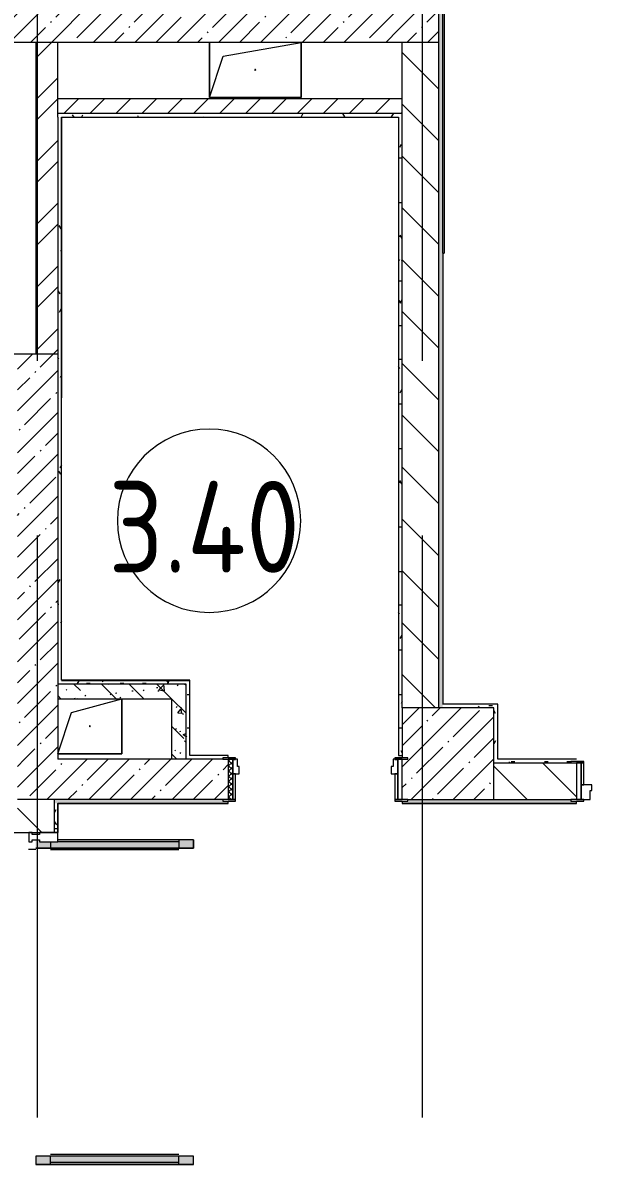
# Model space of a CAD drawing. Header units: millimetres. Extents: x -625 to 415037, y -3642 to 102118.
# Drawn here: x 387757 to 390939, y 85930 to 92177 of the extents above; entities that cross this region are included whole.
import ezdxf

# ---------------------------------------------------------------- set-up
doc = ezdxf.new("R2010")
doc.units = ezdxf.units.MM
doc.linetypes.add('Осевая', pattern=[6350, 1270, -952.5, 3175, -952.5])
for name, color, linetype, lineweight in [('0) Стена 3.93м', 3, 'Continuous', 60), ('A-AREA-IDEN', 7, 'Continuous', 9), ('A-DETL-GENF', 7, 'Continuous', 9), ('A-DOOR-FRAM-2', 7, 'Continuous', 5), ('A-GENM', 7, 'Continuous', 9), ('A-GLAZ-CWMG', 7, 'Continuous', 9), ('A-GLAZ-CWMG-1', 7, 'Continuous', 20), ('A-WALL', 7, 'Continuous', 5), ('I-WALL', 7, 'Continuous', 5), ('S-COLS', 7, 'Continuous', 9), ('S-COLS-1', 7, 'Continuous', 5), ('Оси', 7, 'Continuous', 9), ('Оси-2', 7, 'Осевая', 9)]:
    doc.layers.add(name, color=color, linetype=linetype, lineweight=lineweight)
doc.layers.add('A-AREA-PATT-3', color=7, linetype='Continuous', lineweight=5, true_color=0xe6fae8, transparency=1)
doc.layers.add('A-FLOR-PATT-1', color=7, linetype='Continuous', lineweight=9, true_color=0xeef6ff, transparency=0.5)
for name, color, linetype, lineweight, true_color in [('A-DOOR-1', 7, 'Continuous', 5, 0xc0c0c0), ('A-DOOR-FRAM-1', 7, 'Continuous', 5, 0xc0c0c0), ('A-WALL-1', 9, 'Continuous', 5, 0x808080), ('A-WALL-FNSH-1', 9, 'Continuous', 5, 0x808080)]:
    doc.layers.add(name, color=color, linetype=linetype, lineweight=lineweight, true_color=true_color)
doc.layers.get('A-DOOR-1').off()
doc.styles.add('GOST Common', font='', dxfattribs={"width": 0.9, "height": 500})
doc.styles.get('GOST Common').set_extended_font_data('GOST Common')
pattern_1 = [(45, (289227.4, 0), (-114.04925, 114.04925), []), (45, (289341.45, 0), (-114.04925, 114.04925), [201.612, -40.322, 6.706, -33.617])]
pattern_2 = [(135, (289227.4, 0), (-141.42136, -141.42136), [])]
pattern_3 = [(135, (289227.4, 0), (-150.8683, -150.8683), [213.36, -35.56, 7.112, -35.56]), (135, (289227.4, 150.77), (-150.8683, -150.8683), []), (50, (289227.4, 0), (255.05767, -22.3145), [26.67, -293.37]), (355, (289227.4, 0), (-49.3404, 267.47914), [21.336, -234.696]), (100.451, (289248.66, -1.86), (205.71947, 245.16356), [22.666, -249.326]), (46.184, (289227.4, 71.12), (379.511, -58.86), [40.005, -440.055]), (96.636, (289259.03, 66.2), (332.3634, 346.3991), [33.999, -373.989]), (351.184, (289227.4, 71.12), (332.3669, 346.3953), [32.004, -352.044]), (21, (289262.96, 53.34), (212.26017, -143.17112), [26.67, -293.37]), (326, (289262.96, 53.34), (86.52236, 257.8632), [21.336, -234.696]), (71.451, (289280.65, 41.4), (298.78395, 114.6901), [22.666, -249.326]), (37.5, (289227.4, 0), (4.32385, 118.37751), [6.706, -225.146, 6.706, -231.546, -235.585]), (37.5, (289227.4, 0), (4.32385, 118.37751), [-470.103, 6.706, -228.879]), (7.5, (289227.4, 0), (93.54758, 140.2533), [6.706, -129.134, 6.706, -219.812, -89.789]), (7.5, (289227.4, 0), (93.54758, 140.2533), [-362.356, 6.706, -83.083]), (327.5, (289148.1, 0), (189.82734, -8.02019), [6.706, -82.194, 6.706, -270.662, -368.046]), (327.5, (289148.1, 0), (189.82734, -8.02019), [-366.268, 6.706, -361.34]), (317.5, (289112.54, 0), (207.38114, 35.59764), [6.706, -108.864, 6.706, -177.495, -261.366]), (317.5, (289112.54, 0), (207.38114, 35.59764), [-299.771, 6.706, -254.66])]
pattern_4 = [(0, (289227.4, 0), (243.84, 60.96), [20.117, -162.763, 20.117, -162.763, -975.36]), (0, (289227.4, 0), (243.84, 60.96), [-365.76, 20.117, -345.643, 20.117, -162.763, -426.72]), (0, (289227.4, 0), (243.84, 60.96), [-914.4, 20.117, -101.803, 20.117, -284.683]), (120, (289318.84, 30.48), (-174.71291, 180.691634), [20.117, -162.763, 20.117, -162.763, -975.36]), (120, (289318.84, 30.48), (-174.71291, 180.691634), [-365.76, 20.117, -345.643, 20.117, -162.763, -426.72]), (120, (289318.84, 30.48), (-174.71291, 180.691634), [-914.4, 20.117, -101.803, 20.117, -284.683]), (240, (289349.32, 152.4), (-69.12709, -241.651634), [20.117, -162.763, 20.117, -162.763, -975.36]), (240, (289349.32, 152.4), (-69.12709, -241.651634), [-365.76, 20.117, -345.643, 20.117, -162.763, -426.72]), (240, (289349.32, 152.4), (-69.12709, -241.651634), [-914.4, 20.117, -101.803, 20.117, -284.683])]

# ---------------------------------------------------------------- blocks, each defined once
blk = doc.blocks.new('110_Дверь_СКБ_1Ст_Внутренняя1 - Д-8_п_ 950x2100h_охрана 2-32352576-Объем проектирования 3 этажа')
at = {"layer": 'A-DOOR-FRAM-2'}
h = blk.add_hatch(dxfattribs=at)
h.set_pattern_fill('FP_89', color=256, style=0, pattern_type=2)
h.set_pattern_definition([(45, (-296.384, 174.685), (-14.1421, 14.1421), []), (135, (-296.384, 174.685), (-14.1421, -14.1421), [])])
h.paths.add_polyline_path([(-437.5, -110), (-437.5, 110), (-462.5, 110), (-462.5, -110)])
at = {"layer": 'A-DOOR-FRAM-1'}
for p, q in [((-422.5, 118), (-492.5, 118)), ((-492.5, 118), (-492.5, 110)), ((-492.5, 110), (-422.5, 110)), ((-437.5, 110), (-462.5, 110)), ((-462.5, 110), (-462.5, -110)), ((-412.5, 110), (-437.5, 110)), ((-437.5, 110), (-437.5, 30)), ((-437.5, -110), (-437.5, 110)), ((-422.5, 110), (-437.5, 110)), ((-437.5, 110), (-437.5, 109)), ((-437.5, 109), (-422.5, 109)), ((-422.5, 110), (-422.5, 118)), ((-422.5, 109), (-422.5, 110)), ((-412.5, 70), (-412.5, 110)), ((-402.5, 70), (-412.5, 70)), ((-402.5, 30), (-402.5, 70)), ((437.5, 70), (427.5, 70)), ((427.5, 70), (427.5, 30)), ((437.5, 110), (437.5, 70)), ((462.5, 110), (437.5, 110)), ((517.5, 118), (447.5, 118)), ((447.5, 118), (447.5, 110)), ((462.5, 110), (447.5, 110)), ((447.5, 110), (447.5, 109)), ((447.5, 110), (517.5, 110)), ((447.5, 109), (462.5, 109)), ((462.5, 30), (462.5, 110)), ((487.5, 110), (462.5, 110)), ((462.5, 110), (462.5, -110)), ((462.5, 109), (462.5, 110)), ((487.5, -110), (487.5, 110)), ((517.5, 110), (517.5, 118)), ((-437.5, 30), (-402.5, 30)), ((-422.5, 30), (-437.5, 30)), ((-437.5, 30), (-437.5, -110)), ((-422.5, -110), (-422.5, 30)), ((427.5, 30), (462.5, 30)), ((462.5, 30), (447.5, 30)), ((447.5, 30), (447.5, -110)), ((462.5, -110), (462.5, 30)), ((-422.5, -110), (-492.5, -110)), ((-492.5, -110), (-492.5, -118)), ((-492.5, -118), (-422.5, -118)), ((-462.5, -110), (-437.5, -110)), ((-437.5, -110), (-422.5, -110)), ((-422.5, -118), (-422.5, -110)), ((447.5, -110), (462.5, -110)), ((517.5, -110), (447.5, -110)), ((447.5, -110), (447.5, -118)), ((447.5, -118), (517.5, -118)), ((462.5, -110), (487.5, -110)), ((517.5, -118), (517.5, -110))]:
    blk.add_line(p, q, dxfattribs=at)
blk = doc.blocks.new('110_Дверь_СКБ_2Ст - Д-6_л__ ДОО_Дв_1450x2100h_Дверь из раздевальной в коридор-32357677-Объем проектирования 3 этажа')
at = {"layer": 'A-DOOR-FRAM-2'}
h = blk.add_hatch(dxfattribs=at)
h.set_pattern_fill('FP_40', color=256, style=0, pattern_type=2)
h.set_pattern_definition([(45, (-546.384, 164.685), (-14.1421, 14.1421), []), (135, (-546.384, 164.685), (-14.1421, -14.1421), [])])
h.paths.add_polyline_path([(-712.5, 100), (-712.5, -100), (-687.5, -99.8), (-687.5, 100)])
at = {"layer": 'A-DOOR-FRAM-1'}
for p, q in [((-672.5, 108), (-742.5, 108)), ((-742.5, 108), (-742.5, 100)), ((-742.5, 100), (-672.5, 100)), ((-687.5, 100), (-712.5, 100)), ((-712.5, 100), (-712.5, -100)), ((-637.5, 100), (-687.5, 100)), ((-687.5, 100), (-687.5, 20)), ((-687.5, -100), (-687.5, 100)), ((-672.5, 100), (-672.5, 108)), ((-637.5, 50), (-637.5, 100)), ((662.5, 100), (662.5, 50)), ((712.5, 100), (662.5, 100)), ((767.5, 108), (697.5, 108)), ((697.5, 108), (697.5, 100)), ((697.5, 100), (767.5, 100)), ((712.5, 20), (712.5, 100)), ((737.5, 100), (712.5, 100)), ((712.5, 100), (712.5, -100)), ((737.5, -100), (737.5, 100)), ((767.5, 100), (767.5, 108)), ((-687.5, 20), (-627.5, 20)), ((-672.5, 20), (-687.5, 20)), ((-687.5, 20), (-687.5, -100)), ((-672.5, -100), (-672.5, 20)), ((-627.5, 50), (-637.5, 50)), ((-627.5, 20), (-627.5, 50)), ((662.5, 50), (652.5, 50)), ((652.5, 50), (652.5, 20)), ((652.5, 20), (712.5, 20)), ((712.5, 20), (697.5, 20)), ((697.5, 20), (697.5, -100)), ((712.5, -100), (712.5, 20)), ((-672.5, -100), (-742.5, -100)), ((-742.5, -100), (-742.5, -108)), ((-742.5, -108), (-672.5, -108)), ((-712.5, -100), (-687.5, -100)), ((-687.5, -100), (-672.5, -100)), ((-672.5, -108), (-672.5, -100)), ((697.5, -100), (712.5, -100)), ((767.5, -100), (697.5, -100)), ((697.5, -100), (697.5, -108)), ((697.5, -108), (767.5, -108)), ((712.5, -100), (737.5, -100)), ((767.5, -108), (767.5, -100))]:
    blk.add_line(p, q, dxfattribs=at)
blk = doc.blocks.new('GM_Отверстие прямоугольное _в плите_ - Отверстие-21606471-Объем проектирования 3 этажа')
at = {"layer": 'A-GENM'}
for p, q in [((-100, 75), (175, 150)), ((175, 150), (175, -150)), ((175, -150), (175, 150)), ((-175, -150), (-100, 75)), ((175, -150), (-175, -150)), ((-175, -150), (175, -150))]:
    blk.add_line(p, q, dxfattribs=at)
for start, end in [(360, 180), (180, 360)]:
    blk.add_arc((0, 0), 2.5, start, end, dxfattribs=at)
blk = doc.blocks.new('GM_Отверстие прямоугольное _в плите_ - Отверстие-21610241-Объем проектирования 3 этажа')
at = {"layer": 'A-GENM'}
for p, q in [((-250, -150), (-250, 150)), ((-250, 150), (-250, -150)), ((-175, 75), (250, 150)), ((250, 150), (250, -150)), ((250, -150), (250, 150)), ((-250, -150), (-175, 75)), ((250, -150), (-250, -150)), ((-250, -150), (250, -150))]:
    blk.add_line(p, q, dxfattribs=at)
for start, end in [(360, 180), (180, 360)]:
    blk.add_arc((0, 0), 2.5, start, end, dxfattribs=at)
blk = doc.blocks.new('BSC_Колонна _Прямоугольная - 500х500-17857564-Объем проектирования 3 этажа')
at = {"layer": 'S-COLS-1'}
h = blk.add_hatch(dxfattribs=at)
h.set_pattern_fill('FP_181', color=256, style=0, pattern_type=2)
h.set_pattern_definition([(45, (-100850, -13650), (-114.04925, 114.04925), []), (45, (-100735.95, -13650), (-114.04925, 114.04925), [201.613, -40.323, 6.706, -33.617])])
h.paths.add_polyline_path([(-50, -250), (250, -250), (250, 250), (-250, 250), (-250, -22), (-220, -22), (-220, -30), (-250, -30), (-250, -250), (-56.5, -250)])
for p, q in [((250, 250), (-250, 250)), ((-250, 250), (-250, -22)), ((250, -250), (250, 250)), ((-220, -250), (250, -250))]:
    blk.add_line(p, q, dxfattribs=at)
blk = doc.blocks.new('Дверь_Витражная_остекление_ - ВВ-7 остекление-32356329-Объем проектирования 3 этажа')
at = {"layer": 'A-DETL-GENF'}
for p, q in [((860, 20), (860, -20)), ((860, 20), (860, -20)), ((-815, -20), (-860, -20)), ((-860, -880), (-860, -20)), ((-815, -20), (-860, -20)), ((-860, -20), (-860, -880)), ((-815, -96), (-815, -20)), ((-815, -96), (-815, -20)), ((865, -880), (865, -20)), ((865, -20), (865, -880)), ((-860, -100), (-815, -100)), ((-850, -800), (-850, -100)), ((-815, -880), (-815, -96)), ((-815, -880), (-815, -96)), ((-806, -800), (-806, -100)), ((856, -800), (856, -100)), ((900, -100), (865, -100)), ((900, -800), (900, -140)), ((910, -880), (910, -140)), ((910, -880), (910, -140)), ((-860, -800), (-815, -800)), ((910, -800), (865, -800)), ((-860, -880), (-815, -880)), ((-860, -880), (-815, -880)), ((910, -880), (865, -880)), ((865, -880), (910, -880))]:
    blk.add_line(p, q, dxfattribs=at)
blk = doc.blocks.new('Прямоугольный импост - Импост структурный с накладкой - 160мм Темный-32348142-Объем проектирования 3 этажа')
at = {"layer": 'A-GLAZ-CWMG-1'}
for p, q in [((0, 17), (-50, 17)), ((-50, 17), (-50, 0)), ((-50, 0), (-40, 0)), ((-40, 0), (-40, -40)), ((-10, -40), (-10, 0)), ((-10, 0), (0, 0)), ((0, 0), (0, 17)), ((-40, -40), (-50, -40)), ((-50, -40), (-50, -140)), ((0, -40), (-10, -40)), ((0, -140), (0, -40)), ((-50, -140), (0, -140))]:
    blk.add_line(p, q, dxfattribs=at)
blk = doc.blocks.new('Марка_Помещения - Номер-25198446-Объем проектирования 3 этажа')
at = {"layer": 'A-AREA-IDEN'}
for start, end in [(360, 180), (180, 360)]:
    blk.add_arc((0, 0), 2.5, start, end, dxfattribs=at)
blk = doc.blocks.new('3floor')
at = {"layer": 'A-AREA-PATT-3'}
h = blk.add_hatch(color=256, dxfattribs=at)
h.paths.add_polyline_path([(394778.9, 13920.5), (394817.4, 13920.5), (394817.4, 15000), (394777.4, 15000), (394777.4, 13920.5)])
h.paths.add_polyline_path([(399566.9, 14154), (400053.4, 14154), (400053.4, 15050), (400049.4, 15050), (400049.4, 14158), (399077.4, 14158), (399077.4, 14154), (399562.4, 14154)])
h.paths.add_polyline_path([(390051.9, 16380.8), (390055.9, 16380.8), (390055.9, 18180.8), (390051.9, 18180.8), (390051.9, 17123.2)])
h.paths.add_polyline_path([(394817.4, 16400), (394817.4, 20879.5), (394777.4, 20879.5), (394777.4, 16400), (394782.4, 16400)])
at = {"layer": 'A-FLOR-PATT-1'}
h = blk.add_hatch(color=256, dxfattribs=at)
h.paths.add_polyline_path([(387845.3, 11410), (388687.4, 11410), (388687.4, 11455), (387827.4, 11455), (387827.4, 11410)])
h.paths.add_polyline_path([(388027, 13135), (388687.4, 13135), (388687.4, 13180), (387947.4, 13180), (387947.4, 13170), (387847.4, 13170), (387845.3, 13180), (387827.4, 13180), (387827.4, 13135), (387947.4, 13135)])
at = {"layer": 'I-WALL'}
h = blk.add_hatch(dxfattribs=at)
h.set_pattern_fill('FP_1', color=256, style=0, pattern_type=2)
h.set_pattern_definition(pattern_1)
h.paths.add_polyline_path([(390027.4, 17530), (390027.4, 21400), (389807.4, 21400), (389807.4, 17530), (389887.4, 17530)])
h = blk.add_hatch(dxfattribs=at)
h.set_pattern_fill('FP_191', color=256, style=0, pattern_type=2)
h.set_pattern_definition(pattern_4)
h.paths.add_polyline_path([(390027.4, 13900), (390047.4, 13900), (390046.4, 21130), (390027.4, 21150), (390027.4, 13920)])
h.paths.add_polyline_path([(390047.4, 21130), (390047.4, 21150), (390027.4, 21150), (390036, 21141.4)])
h = blk.add_hatch(dxfattribs=at)
h.set_pattern_fill('FP_1', color=256, style=0, pattern_type=2)
h.set_pattern_definition(pattern_1)
h.paths.add_polyline_path([(389787.4, 17530), (389807.4, 17530), (389807.4, 17750), (384027.4, 17750), (384027.4, 17530), (389760.5, 17530)])
h = blk.add_hatch(dxfattribs=at)
h.set_pattern_fill('FP_79', color=256, style=0, pattern_type=2)
h.set_pattern_definition([(45, (289227.4, 0), (-171.0739, 171.0739), []), (45, (289341.45, 0), (-171.0739, 171.0739), [])])
h.paths.add_polyline_path([(387947.4, 15830), (387947.4, 17530), (387827.4, 17530), (387827.4, 15830)])
h = blk.add_hatch(dxfattribs=at)
h.set_pattern_fill('FP_23', color=256, style=0, pattern_type=2)
h.set_pattern_definition(pattern_2)
h.paths.add_polyline_path([(390011.5, 13900), (390027.4, 13900), (390027.4, 17530), (389827.4, 17530), (389827.4, 13900)])
h = blk.add_hatch(dxfattribs=at)
h.set_pattern_fill('FP_22', color=256, style=0, pattern_type=2)
h.set_pattern_definition([(45, (289227.4, 0), (-70.71068, 70.71068), [])])
h.paths.add_polyline_path([(389484.1, 17142.8), (389827.4, 17143), (389827.4, 17222.8), (387947.4, 17222.8), (387949.3, 17142.8), (388933.1, 17142.8)])
h = blk.add_hatch(dxfattribs=at)
h.set_pattern_fill('FP_191', color=256, style=0, pattern_type=2)
h.set_pattern_definition(pattern_4)
h.paths.add_polyline_path([(389481.1, 17122.8), (389806.4, 17123.2), (389807.3, 17142.8), (387947.4, 17142.8), (387947.4, 17122.8), (389470, 17122.8)])
h = blk.add_hatch(dxfattribs=at)
h.set_pattern_fill('FP_191', color=256, style=0, pattern_type=2)
h.set_pattern_definition(pattern_4)
h.paths.add_polyline_path([(387947.4, 14050), (387967.4, 14050), (387967.4, 17121.8), (387947.4, 17121.8), (387947.4, 14887.6)])
h = blk.add_hatch(dxfattribs=at)
h.set_pattern_fill('FP_191', color=256, style=0, pattern_type=2)
h.set_pattern_definition(pattern_4)
h.paths.add_polyline_path([(389827.4, 13640), (389827.4, 17142.8), (389807.4, 17142.8), (389807.4, 13640)])
h = blk.add_hatch(dxfattribs=at)
h.set_pattern_fill('FP_1', color=256, style=0, pattern_type=2)
h.set_pattern_definition(pattern_1)
h.paths.add_polyline_path([(387947.4, 13620), (387947.4, 15830), (387727.4, 15830), (387727.4, 13620), (387927.4, 13620)])
h = blk.add_hatch(dxfattribs=at)
h.set_pattern_fill('FP_191', color=256, style=0, pattern_type=2)
h.set_pattern_definition(pattern_4)
h.paths.add_polyline_path([(388567.4, 14030), (388667.4, 14030), (388666.9, 14050), (387966.1, 14047.8), (387947.4, 14030), (387967.4, 14030)])
h.paths.add_polyline_path([(387947.4, 14030), (387967.4, 14050), (387947.4, 14047.8), (387947.4, 14040)])
h = blk.add_hatch(dxfattribs=at)
h.set_pattern_fill('FP_41', color=256, style=0, pattern_type=2)
h.set_pattern_definition(pattern_3)
h.paths.add_polyline_path([(388567.4, 13950), (388647.4, 13950), (388647.4, 14030), (387947.4, 14030), (387947.4, 13950), (388389.2, 13950)])
h = blk.add_hatch(dxfattribs=at)
h.set_pattern_fill('FP_191', color=256, style=0, pattern_type=2)
h.set_pattern_definition(pattern_4)
h.paths.add_polyline_path([(388647.4, 13620), (388667.4, 13620), (388667.4, 14030), (388647.4, 14030), (388647.4, 13640)])
h = blk.add_hatch(dxfattribs=at)
h.set_pattern_fill('FP_41', color=256, style=0, pattern_type=2)
h.set_pattern_definition(pattern_3)
h.paths.add_polyline_path([(388567.4, 13620), (388647.4, 13620), (388647.4, 13950), (388567.4, 13950), (388567.4, 13640)])
h = blk.add_hatch(dxfattribs=at)
h.set_pattern_fill('FP_191', color=256, style=0, pattern_type=2)
h.set_pattern_definition(pattern_4)
h.paths.add_polyline_path([(390047.4, 13900), (390347.4, 13900), (390347.4, 13920), (390048.4, 13920)])
h = blk.add_hatch(dxfattribs=at)
h.set_pattern_fill('FP_191', color=256, style=0, pattern_type=2)
h.set_pattern_definition(pattern_4)
h.paths.add_polyline_path([(390327.4, 13600), (390347.4, 13621), (390347.4, 13900), (390327.4, 13900), (390327.4, 13609.3)])
h.paths.add_polyline_path([(390347.4, 13600), (390347.4, 13620), (390327.4, 13600)])
h = blk.add_hatch(dxfattribs=at)
h.set_pattern_fill('FP_1', color=256, style=0, pattern_type=2)
h.set_pattern_definition(pattern_1)
h.paths.add_polyline_path([(388877.4, 13400), (388877.4, 13620), (387727.4, 13620), (387727.4, 13400), (388847.4, 13400)])
h = blk.add_hatch(dxfattribs=at)
h.set_pattern_fill('FP_191', color=256, style=0, pattern_type=2)
h.set_pattern_definition(pattern_4)
h.paths.add_polyline_path([(388847.4, 13620), (388847.4, 13628), (388877.4, 13628), (388877.4, 13640), (388668.4, 13640), (388667.4, 13620)])
h = blk.add_hatch(dxfattribs=at)
h.set_pattern_fill('FP_191', color=256, style=0, pattern_type=2)
h.set_pattern_definition(pattern_4)
h.paths.add_polyline_path([(394372, 13600), (394777.4, 13600), (394777.4, 13620), (392227.4, 13620), (392227.4, 13608), (392257.4, 13608), (392257.4, 13600), (393284.2, 13600)])
h.paths.add_polyline_path([(390564.8, 13600), (390747.4, 13600), (390747.4, 13608), (390777.4, 13608), (390777.4, 13620), (390347.4, 13620), (390347.4, 13600)])
h = blk.add_hatch(dxfattribs=at)
h.set_pattern_fill('FP_23', color=256, style=0, pattern_type=2)
h.set_pattern_definition(pattern_2)
h.paths.add_polyline_path([(409671.1, 13400), (410157.4, 13400), (410157.4, 13600), (408157.9, 13600), (408157.9, 13400), (409624.5, 13400)])
h.paths.add_polyline_path([(390777.4, 13400), (390777.4, 13600), (390327.4, 13600), (390327.4, 13400), (390747.4, 13400)])
h.paths.add_polyline_path([(392227.4, 13400), (397547.4, 13400), (397547.4, 13600), (392227.4, 13600)])
h.paths.add_polyline_path([(401237.4, 13400), (404827.4, 13400), (404827.4, 13600), (400277.4, 13600), (400277.4, 13400), (401119.5, 13400)])
h.paths.add_polyline_path([(406427.9, 13400), (406707.9, 13400), (406707.9, 13600), (405327.4, 13600), (405327.4, 13400), (406337.5, 13400)])
h.paths.add_polyline_path([(399777.4, 13400), (399777.4, 13600), (398997.4, 13600), (398997.4, 13400), (399027.4, 13400)])
h = blk.add_hatch(dxfattribs=at)
h.set_pattern_fill('FP_23', color=256, style=0, pattern_type=2)
h.set_pattern_definition(pattern_2)
h.paths.add_polyline_path([(387927.4, 10600), (387927.4, 11320), (387727.4, 11320), (387727.4, 10600), (387845.3, 10600)])
h.paths.add_polyline_path([(387924, 13220), (387927.4, 13220), (387927.4, 13400), (387727.4, 13400), (387727.4, 13220), (387845.3, 13220)])
h = blk.add_hatch(dxfattribs=at)
h.set_pattern_fill('FP_191', color=256, style=0, pattern_type=2)
h.set_pattern_definition(pattern_4)
h.paths.add_polyline_path([(409586.4, 13380), (409587.4, 13400), (408187.9, 13399.6), (408187.9, 13392), (408157.9, 13392), (408157.9, 13380), (409576.9, 13380)])
h.paths.add_polyline_path([(399810.9, 13380), (406707.9, 13380), (406707.9, 13392), (406677.9, 13392), (406677.9, 13400), (399027.4, 13400), (399027.4, 13392), (398997.4, 13392), (398997.4, 13380), (399777.4, 13380)])
h.paths.add_polyline_path([(392227.4, 13380), (397547.4, 13380), (397547.4, 13392), (397517.4, 13392), (397517.4, 13400), (392257.4, 13400), (392257.4, 13392), (392227.4, 13392)])
h.paths.add_polyline_path([(390777.4, 13380), (390777.4, 13392), (390747.4, 13392), (390747.4, 13400), (389857.4, 13400), (389857.4, 13392), (389827.4, 13392), (389829.4, 13380), (390564.8, 13380)])
h.paths.add_polyline_path([(388877.4, 13380), (388877.4, 13392), (388847.4, 13392), (388847.4, 13400), (387927.4, 13400), (387927.4, 13380), (388847.4, 13380)])
h = blk.add_hatch(dxfattribs=at)
h.set_pattern_fill('FP_191', color=256, style=0, pattern_type=2)
h.set_pattern_definition(pattern_4)
h.paths.add_polyline_path([(387927.4, 13220), (387947.4, 13220), (387947.4, 13379), (387927.4, 13379.6), (387927.4, 13225)])
at = {"layer": 'A-WALL'}
for p, q in [((389827.4, 13900), (389827.4, 17530)), ((389827.4, 17142.8), (387947.4, 17142.8)), ((387947.4, 17122.8), (387947.4, 13620)), ((387967.4, 17122.8), (387967.4, 15590.7)), ((389806.4, 17122.8), (389807.4, 17122.8)), ((389807.4, 17122.8), (389807.4, 13640)), ((387967.4, 14050), (388667.4, 14050)), ((390347.4, 13920), (390347.4, 13620)), ((388668.4, 13640), (388667.4, 13640)), ((388847.4, 13620), (388667.4, 13620)), ((390327.4, 13600), (390747.4, 13600)), ((387927.4, 13400), (387927.4, 13220)), ((387947.4, 13380), (388877.4, 13380)), ((387947.4, 13380), (387947.4, 13220)), ((390327.4, 13400), (390747.4, 13400))]:
    blk.add_line(p, q, dxfattribs=at)
at = {"layer": 'A-WALL-1'}
for p, q in [((390027.4, 13900), (390027.4, 21400)), ((390027.4, 17530), (386947.4, 17530)), ((387827.4, 17530), (387827.4, 15830)), ((387947.4, 17122.8), (387947.4, 17530)), ((389827.4, 17222.8), (387947.4, 17222.8)), ((387947.4, 15830), (386947.4, 15830)), ((388647.4, 14030), (387947.4, 14030)), ((388647.4, 13620), (388647.4, 14030)), ((388667.4, 14047.8), (388667.4, 14050)), ((387947.4, 13950), (388567.4, 13950)), ((388567.4, 13950), (388567.4, 13620)), ((390048.4, 13920), (390047.4, 13920)), ((388667.4, 13620), (387947.4, 13620)), ((388877.4, 13628), (388877.4, 13640)), ((389807.4, 13640), (389827.4, 13640)), ((390347.4, 13620), (390347.4, 13620)), ((387927.4, 13400), (387727.4, 13400)), ((388847.4, 13400), (387727.4, 13400)), ((388877.4, 13380), (388877.4, 13392)), ((389827.4, 13392), (389827.4, 13380)), ((389827.4, 13380), (390777.4, 13380)), ((390777.4, 13380), (390777.4, 13392)), ((387707.4, 13220), (387947.4, 13220))]:
    blk.add_line(p, q, dxfattribs=at)
at = {"layer": 'A-WALL-FNSH-1'}
for p, q in [((387968.4, 17121.8), (389806.4, 17121.8)), ((387968.4, 14051), (387968.4, 17121.8)), ((389806.4, 17121.8), (389806.4, 13640)), ((390048.4, 16380.8), (390048.4, 13920)), ((388668.4, 14051), (387968.4, 14051)), ((388668.4, 13641), (388668.4, 14051)), ((390348.4, 13921), (390048.4, 13921)), ((390348.4, 13621), (390348.4, 13921)), ((388877.4, 13641), (388668.4, 13641)), ((388877.4, 13640), (388877.4, 13641)), ((389806.4, 13640), (389807.4, 13640)), ((390777.4, 13621), (390348.4, 13621)), ((390777.4, 13620), (390777.4, 13621)), ((387948.4, 13379), (388877.4, 13379)), ((387948.4, 13220), (387948.4, 13379)), ((388877.4, 13379), (388877.4, 13380)), ((389827.4, 13380), (389827.4, 13379)), ((389827.4, 13379), (390777.4, 13379)), ((390777.4, 13379), (390777.4, 13380)), ((387947.4, 13220), (387948.4, 13220))]:
    blk.add_line(p, q, dxfattribs=at)
at = {"layer": 'I-WALL'}
for p, q in [((390047.9, 16380.8), (390047.9, 18180.8)), ((390055.9, 18180.8), (390055.9, 16380.8)), ((390047.9, 16380.8), (390055.9, 16380.8))]:
    blk.add_line(p, q, dxfattribs=at)
at = {"layer": 'Оси'}
for p, q in [((389937.4, 17028.3), (389937.4, 22028.3)), ((387837.4, 16915.1), (387837.4, 21915.1))]:
    blk.add_line(p, q, dxfattribs=at)
at = {"layer": 'Оси-2'}
for p, q in [((389937.4, 3093.7), (389937.4, 17028.3)), ((387837.4, 3093.7), (387837.4, 16915.1))]:
    blk.add_line(p, q, dxfattribs=at)
at = {"layer": 'A-AREA-IDEN', "xscale": 199.9999999999999, "yscale": 199.9999999999999, "zscale": 199.9999999999999}
blk.add_blockref('Марка_Помещения - Номер-25198446-Объем проектирования 3 этажа', (388773.3, 14920.7), dxfattribs=at)
at = {"layer": 'A-DOOR-1'}
blk.add_blockref('110_Дверь_СКБ_1Ст_Внутренняя1 - Д-8_п_ 950x2100h_охрана 2-32352576-Объем проектирования 3 этажа', (389339.9, 13510), dxfattribs=at)
for name, p, rotation in [('110_Дверь_СКБ_2Ст - Д-6_л__ ДОО_Дв_1450x2100h_Дверь из раздевальной в коридор-32357677-Объем проектирования 3 этажа', (391514.9, 13500), 180), ('Дверь_Витражная_остекление_ - ВВ-7 остекление-32356329-Объем проектирования 3 этажа', (387807.4, 12270), 89.99999999999993)]:
    blk.add_blockref(name, p, dxfattribs=dict(at, rotation=rotation))
at = {"layer": 'A-GENM'}
for name, p in [('GM_Отверстие прямоугольное _в плите_ - Отверстие-21610241-Объем проектирования 3 этажа', (389025.4, 17380)), ('GM_Отверстие прямоугольное _в плите_ - Отверстие-21606471-Объем проектирования 3 этажа', (388122.4, 13800))]:
    blk.add_blockref(name, p, dxfattribs=at)
at = {"layer": 'A-GLAZ-CWMG', "rotation": 89.99999999999993}
blk.add_blockref('Прямоугольный импост - Импост структурный с накладкой - 160мм Темный-32348142-Объем проектирования 3 этажа', (387807.4, 13220), dxfattribs=at)
at = {"layer": 'S-COLS'}
blk.add_blockref('BSC_Колонна _Прямоугольная - 500х500-17857564-Объем проектирования 3 этажа', (390077.4, 13650), dxfattribs=at)
at = {"layer": 'A-AREA-IDEN', "insert": (388223.8, 15137.8), "char_height": 500, "width": 1370.886, "attachment_point": 1, "style": 'GOST Common'}
blk.add_mtext('3.40', dxfattribs=at)

msp = doc.modelspace()

# ---------------------------------------------------------------- block references
at = {"layer": '0) Стена 3.93м'}
msp.add_blockref('3floor', (0, 74540.3), dxfattribs=at)

doc.saveas('drawing.dxf')
